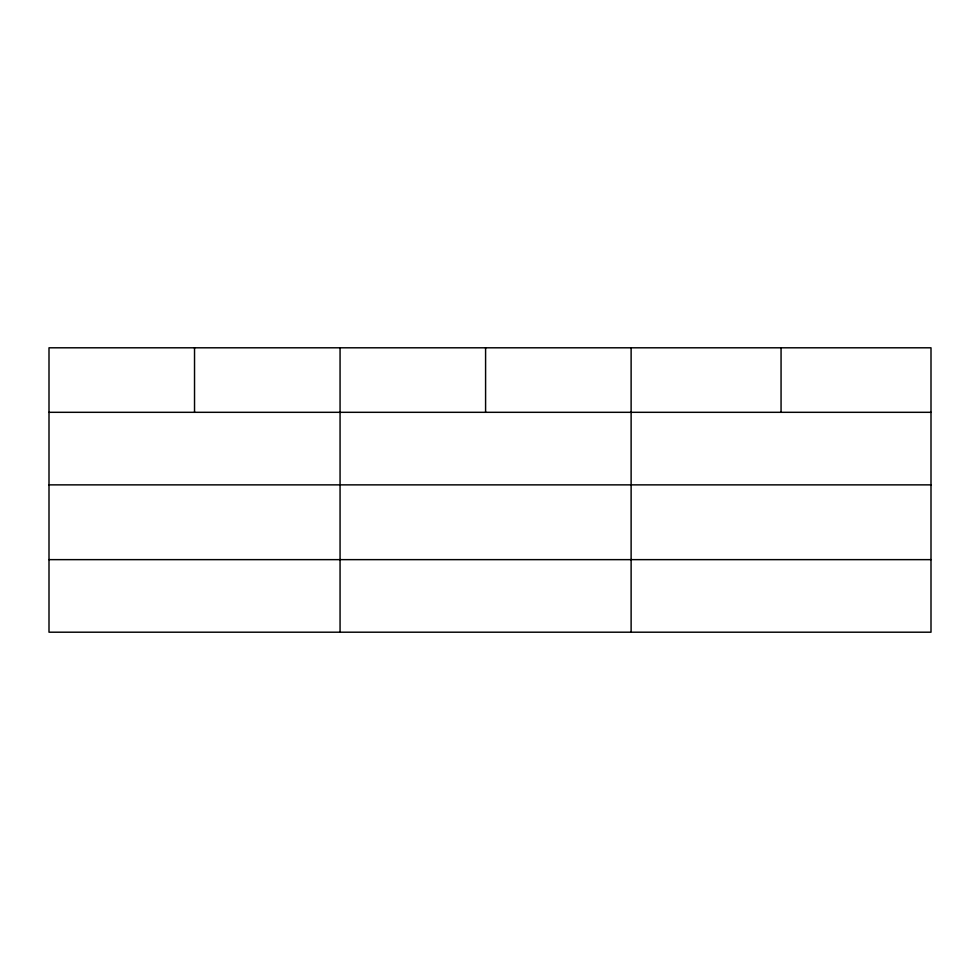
<?xml version="1.0" encoding="UTF-8"?>
<svg xmlns="http://www.w3.org/2000/svg" width="980" height="980" viewBox="0 0 980 980"><rect width="100%" height="100%" fill="white"/><g stroke="black" fill="none" stroke-linecap="round" stroke-linejoin="round"><path stroke-width="1.47" d="M931 484.867L931 347.802L49 347.802L49 632.198L931 632.198L931 484.867L49 484.867M49 412.31L931 412.31M49 559.641L931 559.641M781.06 347.802L781.06 412.31M631.12 347.802L631.12 632.198M485.59 347.802L485.59 412.31M340.06 347.802L340.06 632.198M194.53 347.802L194.53 412.31"/></g></svg>
